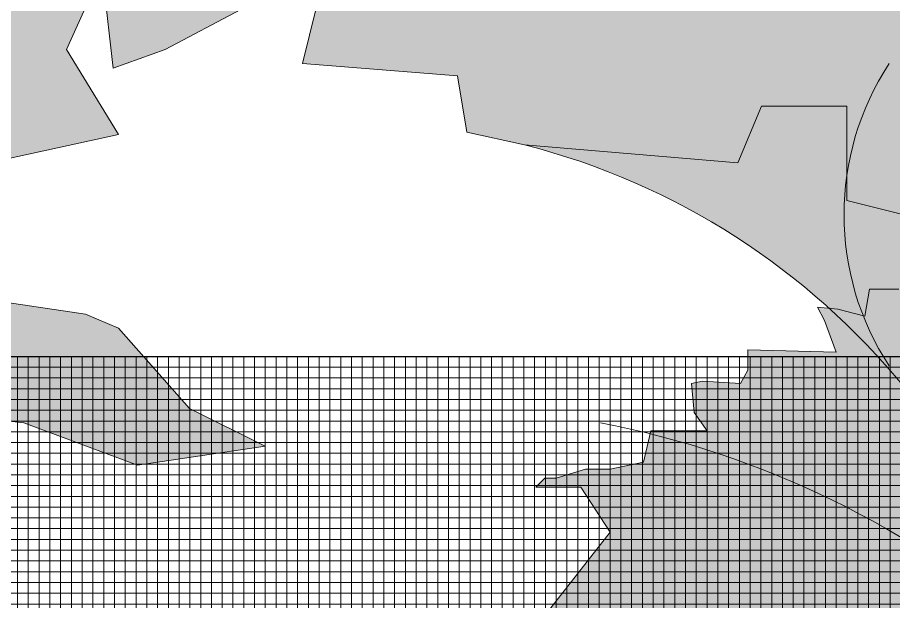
# Model space of a CAD drawing. Header units: metres. Extents: x 2304 to 3408, y 318 to 588.
# Drawn here: x 2784.033 to 2788.098, y 367.074 to 369.787 of the extents above; entities that cross this region are included whole.
import ezdxf

# ---------------------------------------------------------------- set-up
doc = ezdxf.new("R2010")
doc.units = ezdxf.units.M
doc.header["$LTSCALE"] = 5.5
doc.header["$MEASUREMENT"] = 0
doc.layers.add('HACHURA PISOS', color=250, linetype='Continuous')
doc.layers.add('PENA 03', color=3, linetype='Continuous')
doc.layers.add('VEGETAÇÃO', color=76, linetype='Continuous', lineweight=5)

# ---------------------------------------------------------------- blocks, each defined once
blk = doc.blocks.new('Arvore 03')
at = {"true_color": 0xb3ff66}
h = blk.add_hatch(dxfattribs=at)
h.set_pattern_fill('DOTS,_O', color=71, scale=50, double=1)
h.set_pattern_definition([(0, (-129.0644, -209.777), (1.5625, 3.125), [0, -3.125])])
h.paths.add_polyline_path([(61.91, -164.86, -0.060516), (96.78, -139.88, -0.092117), (84.35, -169.57, 0.090502), (48.91, -209.78, 0.327222), (-51.27, -87.58), (-61.93, -85.22), (-63.66, -74.85), (-92.33, -72.56), (-89.7, -62.07), (-89.7, -55.08), (-117.69, -69.93), (-127.32, -73.43), (-129.06, -57.7), (-101.95, -52.45), (-101.95, -35.85), (-92.33, -31.48), (-66.96, 0.86), (-78.33, 18.34), (-95.83, 18.34), (-92.33, 21.84), (-87.96, 21.84), (-76.58, 25.33), (-66.96, 25.33), (-54.07, 28.02), (-51.22, 40.19), (-29.35, 40.19), (-34.33, 47.27), (-35.48, 58.55), (-31.1, 59.42), (-16.46, 58.52), (-13.61, 63.79), (-13.61, 71.66), (20.69, 70.7), (16.13, 83.02), (13.5, 88.26), (21.38, 87.39), (31.87, 84.77), (33.62, 95.26), (44.99, 95.26), (44.99, 87.39), (57.24, 83.02), (57.24, 75.15), (80.85, 71.66), (82.6, 75.15), (84.35, 84.77), (98.35, 80.4), (98.35, 69.91), (103.64, 63.82), (127.21, 59.42), (125.46, 55.92), (114.09, 46.31), (114.09, 35.82), (127.68, 32.7), (149.95, 37.57), (162.7, 4.28), (185.81, 0.86), (187.56, -7), (191.06, -15.74), (208.55, -27.98), (191.06, -43.71), (185.81, -26.23), (175.36, -29.91), (175.74, -43.75), (189.31, -51.58), (193.68, -52.45), (185.81, -69.93), (195.43, -85.67), (167.44, -91.78), (156.07, -75.18), (152.04, -89.16), (173.57, -105.77), (165.7, -115.38), (189.31, -118.88), (195.43, -121.5), (208.55, -136.36), (222.55, -143.35), (198.93, -146.85), (177.94, -138.98), (140.33, -134.61), (127.21, -120.63), (98.61, -103.31, 0.077677)])
for points in [[(175.74, -43.75), (189.31, -51.58), (193.68, -52.45), (185.81, -69.93), (195.43, -85.67), (167.44, -91.78)], [(165.7, -115.38), (189.31, -118.88), (195.43, -121.5), (208.55, -136.36), (222.55, -143.35), (198.93, -146.85), (177.94, -138.98), (140.33, -134.61), (127.21, -120.63), (98.35, -103.15), (29.25, -103.15), (8.26, -97.9), (8.26, -95.28), (8.26, -80.42), (-7.49, -80.42), (-11.86, -90.91), (-51.27, -87.58), (-61.93, -85.22), (-63.66, -74.85), (-63.66, -74.85), (-92.33, -72.56), (-89.7, -62.07)], [(-89.7, -55.08), (-117.69, -69.93), (-127.32, -73.43), (-129.06, -57.7)], [(-92.33, -31.48), (-66.96, 0.86), (-78.33, 18.34), (-95.83, 18.34), (-92.33, 21.84), (-87.96, 21.84), (-76.58, 25.33), (-66.96, 25.33), (-54.07, 28.02), (-51.22, 40.19), (-29.35, 40.19), (-34.33, 47.27), (-35.48, 58.55), (-31.1, 59.42), (-16.46, 58.52), (-13.61, 63.79), (-13.61, 71.66), (20.69, 70.7), (16.13, 83.02), (13.5, 88.26), (21.38, 87.39), (31.87, 84.77), (33.62, 95.26), (44.99, 95.26)]]:
    blk.add_lwpolyline(points)
at = {"color": 8}
blk.add_arc((58.77, -100.52), 51, 146.7408, 213.2592, dxfattribs=at)
for centre, radius, start, end in [((-84.55, -217.02), 133.65, 3.1052, 75.5821), ((-69.79, -307.58), 171.71, 48.8343, 79.0695)]:
    blk.add_arc(centre, radius, start, end)

msp = doc.modelspace()

# ---------------------------------------------------------------- hatches: boundary and pattern name
at = {"layer": 'HACHURA PISOS', "lineweight": 5, "ltscale": 1.5}
h = msp.add_hatch(dxfattribs=at)
h.set_pattern_fill('_USER', color=256, scale=0.05, style=0, double=1, pattern_type=0)
h.set_pattern_definition([(0, (2776.032787, 367.01274), (0, 0.05), []), (90, (2776.032787, 367.01274), (-0.05, 3e-18), [])])
h.paths.add_polyline_path([(2800.2828, 368.2127), (2776.0328, 368.2127), (2776.0328, 367.0127), (2800.2828, 367.0127)])

# ---------------------------------------------------------------- linework, layer by layer
at = {"layer": 'PENA 03', "ltscale": 1.5}
msp.add_lwpolyline([(2776.0328, 363.5127), (2776.0328, 368.2127), (2800.2828, 368.2127), (2800.2828, 363.5127)], dxfattribs=at)

# ---------------------------------------------------------------- block references
at = {"layer": 'VEGETAÇÃO'}
for p, xscale, yscale, zscale in [((2779.5936, 371.3953), 0.02511318897637808, 0.02511318897637808, 0.02511318897637808), ((2787.6735, 371.3953), 0.02511318897637808, 0.02511318897637808, 0.02511318897637808), ((2787.5844, 367.3866), 0.0119586614173229, 0.0119586614173229, 0.0119586614173229)]:
    msp.add_blockref('Arvore 03', p, dxfattribs=dict(at, xscale=xscale, yscale=yscale, zscale=zscale))

doc.saveas('drawing.dxf')
